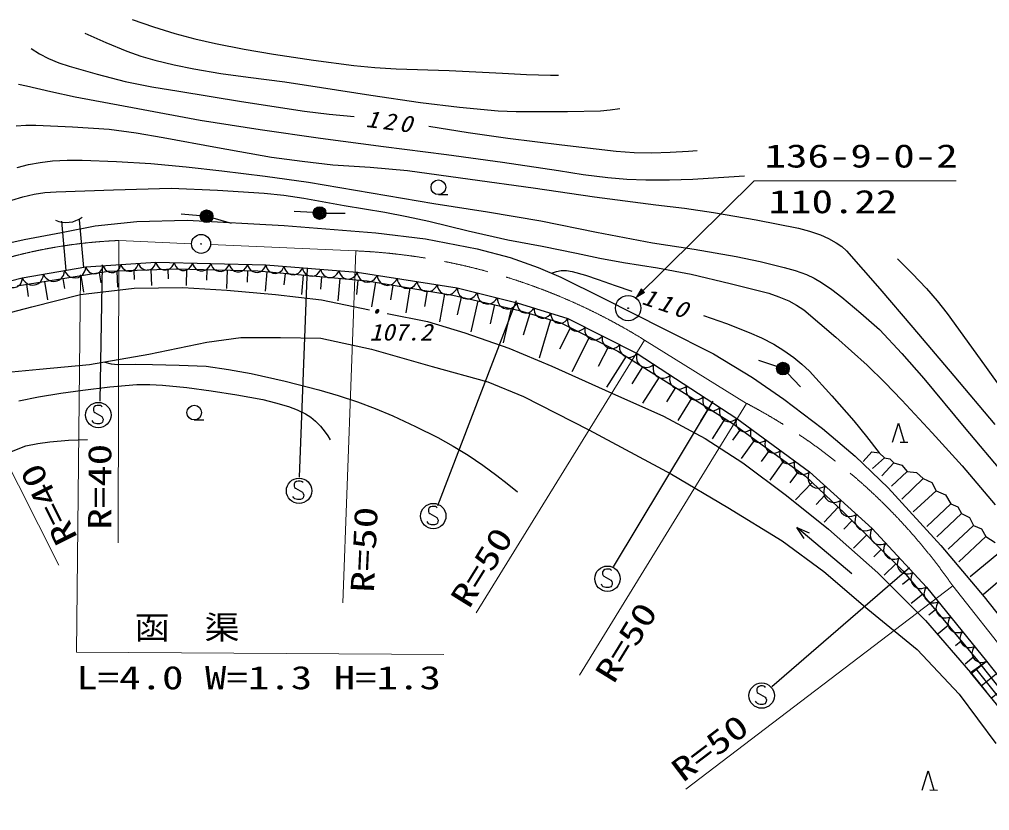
# Model space of a CAD drawing. Units: millimetres, scale not verified. Extents: x 40000 to 680000, y 20000 to 380000.
# Drawn here: x 257825 to 333961, y 273667 to 335784 of the extents above; entities that cross this region are included whole.
import ezdxf
from ezdxf.enums import TextEntityAlignment as Align

# ---------------------------------------------------------------- set-up
doc = ezdxf.new("R2010")
doc.units = ezdxf.units.MM
doc.header["$LTSCALE"] = 1000
doc.linetypes.add('CHAIN', pattern=[18.5, 12, -1.5, 3.5, -1.5])
for name, color, linetype, lineweight in [('M-BGD', 7, 'Continuous', 25), ('M-BGD-HTXT', 7, 'Continuous', 13), ('M-BMK', 2, 'CHAIN', 13), ('M-STR-STRC', 7, 'Continuous', 25)]:
    doc.layers.add(name, color=color, linetype=linetype, lineweight=lineweight)
doc.layers.add('M-BMK-SRVR', color=7, linetype='Continuous')
doc.styles.add('ＭＳ ゴシック', font='')
doc.styles.get('ＭＳ ゴシック').set_extended_font_data('MS Gothic')

# ---------------------------------------------------------------- blocks, each defined once
blk = doc.blocks.new('BUHIN2')
at = {"color": 3, "linetype": 'Continuous', "lineweight": 25}
for radius in [995, 30]:
    blk.add_circle((0, 0), radius, dxfattribs=at)
blk = doc.blocks.new('BUHIN7')
at = {"color": 7, "linetype": 'Continuous', "lineweight": 25}
blk.add_lwpolyline([(232, 677), (171, 730), (92, 756), (-15, 764), (-168, 745), (-293, 695), (-394, 608), (-446, 491), (-437, 376), (-423, 303), (-372, 208), (-296, 161), (282, -88), (352, -170), (407, -289), (411, -410), (387, -508), (328, -606), (180, -669), (-49, -696), (-150, -692), (-250, -659), (-338, -594), (-421, -488)], dxfattribs=at)
blk.add_circle((0, 0), 995, dxfattribs=at)
blk = doc.blocks.new('BUHIN12')
at = {"color": 7, "linetype": 'Continuous', "lineweight": 25}
for radius in [498, 440, 382, 322, 265, 195, 135, 77.5, 15]:
    blk.add_circle((0, 0), radius, dxfattribs=at)
blk = doc.blocks.new('BUHIN38')
at = {"color": 7, "linetype": 'Continuous', "lineweight": 25}
blk.add_lwpolyline([(-647, -255), (-540, -385), (-413, -480), (-230, -573), (-57, -595), (114, -583), (315, -504), (447, -396), (559, -262), (629, -70), (654, 86), (647, 255)], dxfattribs=at)
blk = doc.blocks.new('BUHIN39')
at = {"color": 7, "linetype": 'Continuous', "lineweight": 25}
blk.add_lwpolyline([(-809, -237), (-694, -405), (-551, -534), (-341, -666), (-135, -711), (73, -716), (324, -643), (497, -527), (646, -378), (752, -154), (799, 31), (809, 237)], dxfattribs=at)
blk = doc.blocks.new('BUHIN40')
at = {"color": 7, "linetype": 'Continuous', "lineweight": 25}
blk.add_lwpolyline([(-676, -129), (-596, -275), (-490, -391), (-329, -515), (-165, -568), (4, -588), (213, -548), (363, -467), (496, -358), (599, -184), (652, -37), (676, 129)], dxfattribs=at)
blk = doc.blocks.new('BUHIN41')
at = {"color": 7, "linetype": 'Continuous', "lineweight": 25}
blk.add_lwpolyline([(-717, -66), (-648, -226), (-549, -357), (-395, -502), (-229, -574), (-56, -612), (166, -592), (330, -523), (479, -422), (605, -252), (674, -104), (717, 66)], dxfattribs=at)
blk = doc.blocks.new('BUHIN42')
at = {"color": 7, "linetype": 'Continuous', "lineweight": 25}
blk.add_lwpolyline([(-719, -28), (-659, -192), (-567, -328), (-420, -481), (-259, -561), (-88, -608), (135, -600), (302, -539), (457, -446), (591, -283), (668, -139), (719, 28)], dxfattribs=at)
blk = doc.blocks.new('BUHIN43')
at = {"color": 7, "linetype": 'Continuous', "lineweight": 25}
blk.add_lwpolyline([(-794, 31), (-741, -154), (-652, -313), (-504, -493), (-333, -595), (-149, -662), (97, -671), (286, -619), (464, -531), (626, -362), (723, -211), (794, -31)], dxfattribs=at)
blk = doc.blocks.new('BUHIN44')
at = {"color": 7, "linetype": 'Continuous', "lineweight": 25}
blk.add_lwpolyline([(-801, 103), (-764, -89), (-688, -257), (-555, -454), (-391, -572), (-211, -657), (38, -689), (233, -653), (422, -579), (601, -423), (713, -279), (801, -103)], dxfattribs=at)
blk = doc.blocks.new('BUHIN45')
at = {"color": 7, "linetype": 'Continuous', "lineweight": 25}
blk.add_lwpolyline([(-683, 126), (-661, -40), (-603, -188), (-498, -363), (-363, -473), (-212, -554), (0, -593), (170, -572), (335, -517), (496, -392), (599, -273), (683, -126)], dxfattribs=at)
blk = doc.blocks.new('BUHIN46')
at = {"color": 7, "linetype": 'Continuous', "lineweight": 25}
blk.add_lwpolyline([(-715, 261), (-722, 77), (-687, -94), (-605, -302), (-479, -445), (-330, -560), (-109, -641), (79, -649), (268, -621), (465, -514), (598, -405), (715, -261)], dxfattribs=at)
blk = doc.blocks.new('BUHIN47')
at = {"color": 7, "linetype": 'Continuous', "lineweight": 25}
blk.add_lwpolyline([(-696, 346), (-724, 160), (-708, -18), (-648, -238), (-536, -398), (-398, -531), (-183, -639), (7, -668), (202, -660), (414, -574), (561, -478), (696, -346)], dxfattribs=at)
blk = doc.blocks.new('BUHIN48')
at = {"color": 7, "linetype": 'Continuous', "lineweight": 25}
blk.add_lwpolyline([(-617, 351), (-651, 182), (-646, 20), (-602, -184), (-509, -335), (-390, -464), (-199, -573), (-28, -609), (150, -612), (348, -544), (487, -464), (617, -351)], dxfattribs=at)
blk = doc.blocks.new('BUHIN49')
at = {"color": 7, "linetype": 'Continuous', "lineweight": 25}
blk.add_lwpolyline([(-675, 480), (-734, 288), (-747, 99), (-721, -143), (-630, -329), (-507, -492), (-298, -641), (-104, -703), (102, -728), (339, -673), (510, -596), (675, -480)], dxfattribs=at)
blk = doc.blocks.new('BUHIN50')
at = {"color": 7, "linetype": 'Continuous', "lineweight": 25}
blk.add_lwpolyline([(-596, 508), (-668, 333), (-696, 156), (-691, -74), (-621, -258), (-519, -422), (-334, -579), (-156, -654), (36, -694), (264, -662), (432, -605), (596, -508)], dxfattribs=at)
blk = doc.blocks.new('BUHIN51')
at = {"color": 7, "linetype": 'Continuous', "lineweight": 25}
blk.add_lwpolyline([(-536, 524), (-616, 361), (-654, 194), (-665, -26), (-610, -206), (-523, -369), (-357, -531), (-192, -614), (-11, -665), (209, -649), (373, -605), (536, -524)], dxfattribs=at)
blk = doc.blocks.new('BUHIN101')
at = {"color": 7, "linetype": 'Continuous', "lineweight": 25}
blk.add_line((233, -724), (829, -654), dxfattribs=at)
blk.add_lwpolyline([(-367, -795), (-88, 745), (542, -688)], dxfattribs=at)
blk = doc.blocks.new('BUHIN102')
at = {"color": 7, "linetype": 'Continuous', "lineweight": 25}
blk.add_line((67, -570), (808, -482), dxfattribs=at)
blk.add_circle((0, 0), 574, dxfattribs=at)
blk = doc.blocks.new('BUHIN105')
at = {"color": 3, "linetype": 'Continuous', "lineweight": 25}
for radius in [746, 22.5]:
    blk.add_circle((0, 0), radius, dxfattribs=at)

msp = doc.modelspace()

# ---------------------------------------------------------------- hatches: boundary and pattern name
at = {"layer": 'M-BGD'}
h = msp.add_hatch(dxfattribs=at)
h.set_pattern_fill('USER', color=256, style=0, pattern_type=2)
h.set_pattern_definition([(308.395, (333711, 285391), (391.875, 310.538), []), (38.395, (333711, 285391), (-1552.7, 1959.4), []), (38.395, (334095, 284101), (-1552.7, 1959.4), [])])
h.paths.add_polyline_path([(333711, 285391), (338847, 278911), (337669, 278126), (332457, 284515)])

# ---------------------------------------------------------------- linework, layer by layer
for p, q in [((280882, 320612), (279385, 320712)), ((281881, 320579), (283381, 320579)), ((261130, 319938), (261461, 316079)), ((262525, 320058), (262846, 316312)), ((263770, 319572), (267044, 319913)), ((267044, 319913), (271001, 320027)), ((272020, 320369), (270525, 320490)), ((271001, 320027), (278602, 319600)), ((273000, 320194), (274446, 319793)), ((258207, 318497), (261140, 319066)), ((261140, 319066), (263770, 319572)), ((278602, 319600), (285798, 319031)), ((285798, 319031), (289698, 318547)), ((254285, 317643), (258207, 318497)), ((289698, 318547), (293741, 317778)), ((293741, 317778), (296339, 317095)), ((263038, 316345), (268534, 316737)), ((268534, 316737), (277165, 316513)), ((296339, 317095), (298531, 316298)), ((257656, 314878), (264798, 316008)), ((258050, 315504), (263038, 316345)), ((264798, 316008), (270138, 316208)), ((265466, 316033), (265513, 314752)), ((266801, 316083), (266827, 315365)), ((268135, 316133), (268182, 314894)), ((269470, 316183), (269499, 315414)), ((270138, 316208), (276524, 316033)), ((270936, 316186), (270901, 314886)), ((272533, 316142), (272510, 315320)), ((274129, 316098), (274090, 314658)), ((275725, 316055), (275701, 315148)), ((276524, 316033), (285107, 315259)), ((277239, 315968), (277101, 314442)), ((277165, 316513), (284339, 315952)), ((298531, 316298), (300325, 315557)), ((254015, 314439), (258050, 315504)), ((259799, 315217), (260030, 313757)), ((261227, 315443), (261354, 314644)), ((262656, 315669), (262861, 314369)), ((264084, 315895), (264209, 315103)), ((278670, 315840), (278588, 314940)), ((280100, 315711), (279962, 314181)), ((281531, 315582), (281442, 314592)), ((282961, 315453), (282802, 313683)), ((284392, 315324), (284290, 314190)), ((284339, 315952), (292186, 314719)), ((285107, 315259), (291846, 314137)), ((300325, 315557), (303627, 313906)), ((258370, 314991), (258521, 314038)), ((262627, 314193), (266826, 314685)), ((266826, 314685), (270652, 314740)), ((270652, 314740), (274096, 314521)), ((274096, 314521), (277923, 314193)), ((285781, 315147), (285460, 313217)), ((287129, 314923), (286935, 313758)), ((288477, 314698), (288151, 312745)), ((289824, 314473), (289621, 313252)), ((292186, 314719), (296885, 313542)), ((258801, 313209), (262627, 314193)), ((277923, 314193), (281530, 313756)), ((281530, 313756), (285302, 312990)), ((291172, 314249), (290802, 312028)), ((291846, 314137), (297061, 312939)), ((292498, 313987), (292178, 312594)), ((293802, 313687), (293246, 311266)), ((303627, 313906), (308453, 311454)), ((254209, 312006), (258801, 313209)), ((295106, 313388), (294758, 311876)), ((296409, 313089), (295790, 310393)), ((296885, 313542), (300864, 312309)), ((297061, 312939), (300320, 311966)), ((286695, 312705), (289839, 312061)), ((297876, 312696), (297369, 310998)), ((299505, 312209), (298607, 309200)), ((300864, 312309), (306301, 309563)), ((289839, 312061), (292791, 311186)), ((301065, 311596), (300218, 309892)), ((300320, 311966), (304787, 309745)), ((308453, 311454), (312296, 309518)), ((272521, 310437), (275199, 310820)), ((275199, 310820), (278315, 310820)), ((278315, 310820), (281486, 310765)), ((281486, 310765), (285469, 309891)), ((292791, 311186), (296228, 309984)), ((302553, 310855), (301187, 308107)), ((267984, 309508), (272521, 310437)), ((285469, 309891), (290225, 308524)), ((296228, 309984), (299617, 308563)), ((304042, 310115), (303250, 308521)), ((263337, 308688), (267984, 309508)), ((305433, 309336), (303906, 306921)), ((304787, 309745), (313839, 304023)), ((306301, 309563), (314115, 304463)), ((312296, 309518), (315342, 307668)), ((259409, 308322), (263337, 308688)), ((290225, 308524), (294598, 307321)), ((299617, 308563), (304318, 306431)), ((306726, 308519), (305878, 307177)), ((317268, 308534), (315848, 309017)), ((255199, 307939), (259409, 308322)), ((308019, 307701), (306720, 305645)), ((315342, 307668), (317826, 305967)), ((318089, 308013), (319132, 306935)), ((294598, 307321), (297386, 306173)), ((309313, 306884), (308601, 305758)), ((297386, 306173), (302524, 303549)), ((304318, 306431), (308363, 304627)), ((310606, 306067), (309491, 304303)), ((317826, 305967), (320844, 303661)), ((308363, 304627), (311643, 302877)), ((311899, 305249), (311266, 304249)), ((313192, 304432), (312199, 302860)), ((313839, 304023), (319525, 299916)), ((314115, 304463), (319832, 300259)), ((302524, 303549), (308993, 300084)), ((314407, 303612), (313775, 302738)), ((320844, 303661), (323407, 301497)), ((311643, 302877), (314588, 300968)), ((315545, 302791), (314472, 301306)), ((316682, 301969), (316027, 301063)), ((324726, 301823), (324046, 301081)), ((324726, 301823), (325289, 301762)), ((325289, 301762), (325703, 301375)), ((314588, 300968), (318032, 298399)), ((317819, 301148), (316709, 299610)), ((323407, 301497), (325997, 299020)), ((325703, 301375), (324774, 300522)), ((326435, 300968), (325503, 299946)), ((325703, 301375), (326137, 301294)), ((326137, 301294), (326435, 300968)), ((326435, 300968), (327079, 300799)), ((327079, 300799), (327493, 300277)), ((308993, 300084), (313421, 297460)), ((318957, 300326), (318279, 299388)), ((319832, 300259), (324743, 295816)), ((327493, 300277), (326265, 299133)), ((327493, 300277), (328212, 300223)), ((328212, 300223), (328754, 299748)), ((320037, 299429), (318742, 298068)), ((319525, 299916), (322595, 296996)), ((328754, 299748), (327078, 298116)), ((328754, 299748), (329426, 299429)), ((329426, 299429), (329771, 298771)), ((321060, 298456), (320348, 297708)), ((325997, 299020), (330140, 294490)), ((329771, 298771), (327959, 297134)), ((329771, 298771), (330511, 298453)), ((330511, 298453), (330911, 297754)), ((318032, 298399), (321312, 295775)), ((330911, 297754), (329044, 295965)), ((330911, 297754), (331467, 297510)), ((313421, 297460), (317685, 294836)), ((322083, 297483), (320974, 296317)), ((322595, 296996), (327161, 292480)), ((331765, 296981), (329823, 295168)), ((331467, 297510), (331765, 296981)), ((331765, 296981), (332389, 296669)), ((323165, 296432), (322516, 295775)), ((332389, 296669), (332701, 296046)), ((323151, 292266), (318842, 295895)), ((321312, 295775), (325193, 292331)), ((324743, 295816), (329003, 291220)), ((332701, 296046), (330721, 294186)), ((332701, 296046), (333331, 295781)), ((333331, 295781), (333677, 295191)), ((317685, 294836), (320965, 292431)), ((324307, 295303), (323289, 294273)), ((333677, 295191), (331551, 293186)), ((333677, 295191), (334403, 294710)), ((325449, 294174), (324876, 293595)), ((330140, 294490), (333528, 290447)), ((334694, 293889), (332449, 292017)), ((320965, 292431), (324409, 289479)), ((326590, 293044), (325700, 292144)), ((327161, 292480), (333265, 285146)), ((336037, 292831), (333481, 290632)), ((325193, 292331), (328932, 288592)), ((327670, 291869), (327118, 291409)), ((329003, 291220), (333711, 285391)), ((328687, 290646), (327808, 289915)), ((333528, 290447), (339214, 283241)), ((324409, 289479), (328283, 286319)), ((329704, 289424), (329201, 289005)), ((328932, 288592), (332457, 284515)), ((330721, 288202), (329924, 287538)), ((328283, 286319), (331563, 282820)), ((331739, 286979), (331284, 286601)), ((332756, 285757), (332039, 285161)), ((332457, 284515), (333711, 285391)), ((333711, 285391), (338847, 278911)), ((337670, 278126), (332457, 284515)), ((331563, 282820), (334460, 278939))]:
    msp.add_line(p, q, dxfattribs=at)
for points in [[(266686, 335784), (268340, 335199), (270015, 334670), (271599, 334249), (273208, 333883), (275476, 333445), (277764, 333065), (280908, 332591), (284057, 332177), (285716, 332012), (287381, 331908), (291549, 331764), (295724, 331561), (297609, 331451), (299493, 331401), (299812, 331400), (300141, 331399)], [(262959, 334712), (264595, 333976), (266259, 333293), (267351, 332910), (268462, 332585), (269979, 332221), (271521, 331914), (273640, 331546), (275775, 331237), (278644, 330871), (281520, 330443), (285408, 329824), (289314, 329262), (292350, 328900), (295405, 328596), (296821, 328540), (298240, 328545), (300838, 328549), (303436, 328613), (304190, 328693), (304954, 328789)], [(258739, 333497), (259412, 333081), (260120, 332715), (260911, 332386), (261734, 332110), (263924, 331475), (266126, 330900), (268222, 330498), (270341, 330152), (275259, 329344), (280190, 328575), (282136, 328354), (284085, 328159)], [(257752, 330702), (258377, 330579), (260291, 330115), (262212, 329712), (267108, 328786), (272023, 327881), (276726, 327135), (281443, 326447), (286389, 325806), (291346, 325172), (295742, 324572), (300136, 323912), (302060, 323609), (304002, 323364), (305497, 323245), (306995, 323186), (308833, 323188), (310671, 323251), (312697, 323361), (314723, 323492)], [(257573, 327431), (258337, 327487), (259106, 327483), (261994, 327353), (264868, 327163), (266996, 326867), (269116, 326512), (273358, 325717), (277616, 324980), (280022, 324645), (282433, 324369), (285355, 324180), (288270, 323930), (293207, 323247), (298154, 322553), (302949, 321863), (307760, 321231), (310022, 320959), (312283, 320626), (315630, 320040), (318959, 319396), (319827, 319157), (320687, 318858), (321323, 318581), (321931, 318250), (322356, 317953), (322743, 317609), (325359, 314622), (327932, 311593), (331151, 307791), (334372, 303973)], [(289966, 327398), (293049, 326905), (296144, 326471), (300401, 325925), (304668, 325437), (306063, 325345), (307461, 325313), (308899, 325349), (310343, 325445), (310681, 325472), (311020, 325500)], [(257656, 324167), (258529, 324382), (259462, 324554), (260413, 324669), (261580, 324736), (262759, 324742), (265442, 324632), (268132, 324462), (270925, 324202), (273713, 323882), (277116, 323467), (280520, 322992), (285439, 322169), (290360, 321319), (294558, 320672), (298746, 319966), (303124, 319073), (307509, 318241), (310786, 317737), (314064, 317172), (315944, 316771), (317829, 316308), (318716, 316057), (319590, 315747), (320195, 315470), (320773, 315138), (321587, 314577), (322365, 313967), (323866, 312723), (325326, 311435), (327077, 309543), (328792, 307603), (331971, 303767), (335175, 299941)], [(257222, 321597), (258092, 321865), (258974, 322075), (259833, 322189), (260710, 322245), (265218, 322415), (269734, 322525), (273379, 322368), (277031, 322150), (278581, 321981), (280134, 321751), (283308, 321169), (286491, 320647), (288218, 320321), (289944, 319933), (293042, 319179), (296149, 318485), (298848, 317990), (301537, 317436), (303374, 317044), (305231, 316710), (307892, 316276), (310553, 315781), (313594, 315062), (316628, 314283), (317420, 314011), (318203, 313678), (318815, 313357), (319395, 312985), (321893, 310833), (324348, 308639), (325731, 307284), (327072, 305885), (329458, 303328), (331797, 300733), (334400, 297677)], [(326736, 316977), (327895, 315846), (329016, 314668), (329850, 313701), (330644, 312686), (333552, 308641), (336468, 304587)], [(299588, 315869), (299964, 316001), (300348, 316073), (300763, 316060), (301191, 315986), (302237, 315706), (303250, 315374), (304569, 314904), (305893, 314435)], [(311511, 312540), (313306, 311905), (315083, 311212), (316068, 310773), (317034, 310275), (317825, 309792), (318591, 309252), (319229, 308727), (319828, 308156), (321586, 306237), (323302, 304274), (324312, 303036), (325289, 301762)], [(264528, 308864), (265034, 308751), (265558, 308698), (266910, 308720), (268268, 308682), (270367, 308647), (272471, 308550), (274242, 308299), (276012, 307988), (278678, 307378), (281336, 306708), (282852, 306264), (284351, 305763), (285756, 305235), (287136, 304651), (288904, 303829), (290654, 302949), (291862, 302289), (293049, 301572), (294189, 300800), (295293, 299980), (296101, 299347), (296902, 298705)], [(257779, 305832), (259336, 306154), (261071, 306449), (262813, 306685), (264926, 306931), (267043, 307117), (268049, 307127), (269064, 307076), (270965, 306878), (272868, 306620), (274899, 306306), (276923, 305932), (277930, 305690), (278935, 305385), (279616, 305129), (280272, 304819), (280687, 304563), (281071, 304254), (281458, 303844), (281811, 303380), (282017, 303078), (282225, 302763)], [(237369, 290982), (239337, 292204), (241273, 293478), (243144, 294836), (245046, 296141), (247493, 297429), (249921, 298776), (250848, 299263), (251812, 299701), (255065, 301027), (258341, 302298), (259273, 302486), (260225, 302616), (261688, 302739), (263164, 302813)], [(319421, 295031), (318842, 295895), (319790, 295469)]]:
    msp.add_lwpolyline(points, dxfattribs=at)
msp.add_arc((261510, 321875), 2033, 245.3465, 307.53668, dxfattribs=at)
at = {"layer": 'M-BGD-HTXT'}
for p, q in [((306214, 313961), (315496, 323098)), ((315496, 323098), (331350, 323098)), ((265637, 318425), (265580, 294692)), ((284231, 317611), (283203, 289975)), ((262617, 315737), (262314, 286104)), ((250038, 314467), (260923, 292938)), ((306874, 310598), (293665, 289188)), ((314891, 305637), (301768, 284290)), ((331069, 291310), (310134, 275352)), ((262314, 286104), (291125, 285933))]:
    msp.add_line(p, q, dxfattribs=at)
for points in [[(306214, 313961), (306880, 314353), (306617, 314620)], [(306324, 314068), (306623, 314547), (306807, 314360)], [(306377, 314121), (306623, 314508), (306767, 314361)], [(306432, 314175), (306622, 314468), (306728, 314361)], [(306485, 314228), (306622, 314428), (306688, 314361)]]:
    msp.add_lwpolyline(points, close=True, dxfattribs=at)
for points in [[(306269, 314015), (306623, 314587), (306847, 314360), (306270, 314016)], [(306635, 314375), (306540, 314282), (306622, 314388), (306648, 314362), (306540, 314282)]]:
    msp.add_lwpolyline(points, dxfattribs=at)
at = {"layer": 'M-BMK'}
for p, q in [((265637, 318425), (271332, 318176)), ((272830, 318110), (284231, 317611)), ((306874, 310598), (314891, 305637)), ((331069, 291310), (344973, 273667))]:
    msp.add_line(p, q, dxfattribs=at)
for centre, radius, start, end in [((267230, 279428), 39030, 92.33966, 116.13538), ((282123, 270664), 46995, 58.1593, 87.4292), ((293736, 265452), 45414, 34.70685, 62.23529)]:
    msp.add_arc(centre, radius, start, end, dxfattribs=at)
at = {"layer": 'M-STR-STRC'}
for p, q in [((264310, 316523), (264128, 305819)), ((280396, 316281), (279791, 299832)), ((296809, 313681), (290641, 297594)), ((312230, 305819), (304429, 292817)), ((327669, 292733), (316872, 283392))]:
    msp.add_line(p, q, dxfattribs=at)

# ---------------------------------------------------------------- block references
at = {"layer": 'M-BGD', "rotation": 353.27412}
for name, p in [('BUHIN102', (290706, 322603)), ('BUHIN12', (272518, 320328)), ('BUHIN12', (281381, 320579)), ('BUHIN40', (266473, 316590)), ('BUHIN40', (267847, 316688)), ('BUHIN41', (269253, 316718)), ('BUHIN41', (270692, 316681)), ('BUHIN41', (272130, 316644)), ('BUHIN41', (273569, 316606)), ('BUHIN39', (258882, 315644)), ('BUHIN39', (260544, 315924)), ('BUHIN39', (262207, 316205)), ('BUHIN40', (263725, 316394)), ('BUHIN40', (265099, 316492)), ('BUHIN41', (275007, 316569)), ('BUHIN41', (276446, 316531)), ('BUHIN42', (277883, 316457)), ('BUHIN42', (279317, 316345)), ('BUHIN42', (280752, 316233)), ('BUHIN42', (282187, 316121)), ('BUHIN42', (283622, 316008)), ('BUHIN38', (257378, 315327)), ('BUHIN43', (285124, 315829)), ('BUHIN43', (286693, 315582)), ('BUHIN43', (288263, 315336)), ('BUHIN43', (289832, 315089)), ('BUHIN43', (291401, 314843)), ('BUHIN44', (292969, 314523)), ('BUHIN44', (294535, 314131)), ('BUHIN44', (296102, 313738)), ('BUHIN45', (297548, 313337)), ('BUHIN45', (298875, 312926)), ('BUHIN45', (300201, 312515)), ('BUHIN46', (301544, 311966)), ('BUHIN46', (302903, 311279)), ('BUHIN46', (304262, 310593)), ('BUHIN46', (305621, 309906)), ('BUHIN47', (306952, 309138)), ('BUHIN47', (308254, 308288)), ('BUHIN12', (317741, 308373)), ('BUHIN47', (309557, 307438)), ('BUHIN47', (310859, 306588)), ('BUHIN47', (312162, 305738)), ('BUHIN102', (271542, 304913)), ('BUHIN47', (313464, 304888)), ('BUHIN48', (314687, 304042)), ('BUHIN101', (326801, 303330)), ('BUHIN48', (315830, 303202)), ('BUHIN48', (316973, 302361)), ('BUHIN48', (318117, 301520)), ('BUHIN48', (319260, 300679)), ('BUHIN49', (320446, 299704)), ('BUHIN49', (321674, 298593)), ('BUHIN49', (322902, 297482)), ('BUHIN49', (324129, 296371)), ('BUHIN50', (325276, 295242)), ('BUHIN50', (326341, 294093)), ('BUHIN50', (327406, 292944)), ('BUHIN50', (328471, 291795)), ('BUHIN51', (329474, 290637)), ('BUHIN51', (330415, 289472)), ('BUHIN51', (331357, 288306)), ('BUHIN51', (332299, 287140)), ('BUHIN51', (333240, 285974)), ('BUHIN101', (329137, 276031))]:
    msp.add_blockref(name, p, dxfattribs=at)
at = {"layer": 'M-BMK-SRVR', "rotation": 353.27412}
for name, p in [('BUHIN105', (272082, 318158)), ('BUHIN2', (305599, 313115))]:
    msp.add_blockref(name, p, dxfattribs=at)
at = {"layer": 'M-STR-STRC', "rotation": 353.27412}
for p in [(264019, 304722), (279771, 298775), (290307, 296793), (303974, 291873), (316075, 282693)]:
    msp.add_blockref('BUHIN7', p, dxfattribs=at)

# ---------------------------------------------------------------- texts
at = {"layer": 'M-BGD-HTXT', "style": 'ＭＳ ゴシック'}
for s, width, p in [('136-9-0-2', 1.35, (316304, 323602)), ('110.22', 1.35, (316622, 320017)), ('函  渠', 1.1, (266861, 286580)), ('L=4.0 W=1.3 H=1.3', 1.35, (262287, 282641))]:
    msp.add_text(s, height=1833, dxfattribs=dict(at, width=width)).set_placement(p, align=Align.BOTTOM_LEFT)
at = {"layer": 'M-BGD-HTXT', "style": 'ＭＳ ゴシック', "oblique": 15}
for s, width, p in [('・', 0.85, (284955, 311784)), ('107.2', 1.1, (285287, 310175))]:
    msp.add_text(s, height=1320, dxfattribs=dict(at, width=width)).set_placement(p, align=Align.BOTTOM_LEFT)
at = {"layer": 'M-BGD-HTXT', "style": 'ＭＳ ゴシック', "width": 1.35}
for s, rotation, p in [('R=40', 90, (265591, 295728)), ('R=40', 116.6, (262922, 295346)), ('R=50', 87.4, (286193, 290730)), ('R=50', 58.1, (293572, 289143)), ('R=50', 58.4, (304928, 283249)), ('R=50', 37.2, (310218, 275387))]:
    msp.add_text(s, height=1833, rotation=rotation, dxfattribs=at).set_placement(p, align=Align.BOTTOM_LEFT)
at = {"layer": 'M-BGD-HTXT', "char_height": 1320, "attachment_point": 7, "style": 'ＭＳ ゴシック'}
for s, insert, rotation in [('\\T1.33;\\W1.1;\\Q15;120', (284956, 327328), 352.7), ('\\T1.33;\\W1.1;\\Q15;110', (306577, 313443), 341.1)]:
    msp.add_mtext(s, dxfattribs=dict(at, insert=insert, rotation=rotation))

doc.saveas('drawing.dxf')
